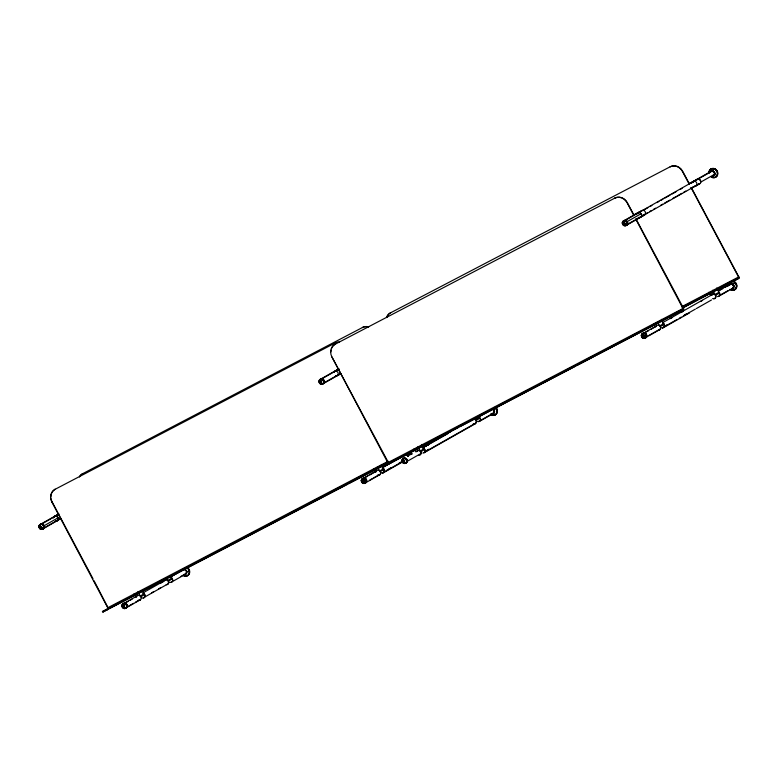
<?xml version="1.0" encoding="UTF-8"?>
<svg xmlns="http://www.w3.org/2000/svg" width="778" height="778" viewBox="0 0 778 778"><rect width="100%" height="100%" fill="white"/><g stroke="black" fill="none" stroke-linecap="round" stroke-linejoin="round"><path stroke-width="1.17" d="M404.19 460.644L404.307 461.393L404.015 460.673M363.608 481.387L363.384 480.678C364.016 481.232 363.19 481.232 363.793 480.716M624.287 223.13L624.753 223.685L624.753 222.994M714.292 168.943L713.766 168.69L713.329 170.188A17.33 6.146 -76 0 0 713.008 171.442M626.037 220.612L625.415 220.981M624.005 225.552L624.627 225.212A2.577 2.285 60.5 0 0 627.603 223.831A2.577 2.285 60.5 0 0 625.882 220.544A2.694 2.383 60.5 0 0 622.847 222.177M643.299 335.95L643.941 336.184L643.737 335.571M124.091 606.49L124.217 605.761L124.354 606.461L123.809 606.179M404.015 461.325L404.259 460.654M363.511 481.368L363.686 480.658L363.433 481.329M124.295 605.799L124.003 606.451L124.276 605.78M713.241 176.985L712.658 177.598L712.541 176.392M43.15 524.508L42.518 524.868A2.558 2.266 60.5 0 0 38.958 526.531A2.558 2.266 60.5 0 0 42.42 529.147A2.558 2.266 60.5 0 0 42.518 524.868M40.077 528.826L40.573 528.622A2.694 2.383 60.5 0 0 44.064 527.941A2.694 2.383 60.5 0 0 42.761 524.207A2.694 2.383 60.5 0 0 39.493 525.52M321.47 381.531L321.051 382.105L321.44 381.512M643.484 336.242L643.97 335.795M123.984 606.432L124.324 605.809L123.955 606.412M41.438 526.657L41.195 527.29L40.981 526.589M624.403 223.607L624.928 223.198L624.248 223.276M121.874 605.615L122.525 605.313M127.281 606.169L126.59 606.461M735.22 282.628L733.887 283.659A17.33 2.451 -45.4 0 0 732.72 284.904M496.646 408.246L494.915 409.345A17.33 0.593 -33.3 0 0 493.495 410.288M320.983 382.037L321.538 381.619M40.942 527.144L41.477 526.706L40.874 527.046M124.431 605.926L123.819 606.198M388.232 461.986L102.365 611.625L388.212 462.385M108.512 608.727A1.303 0.603 62.4 0 1 108.356 608.931L102.725 612.14L388.514 462.959M457.921 427.54L382.727 467.121L683.57 309.663L683.259 309.09L382.416 466.537L683.259 309.09L636.151 219.843M108.356 608.931L51.873 502.053A9.803 8.684 60.5 0 1 54.966 489.372L55.238 489.226A9.803 8.684 60.5 0 0 50.862 497.035M79.405 476.865A9.803 8.684 60.5 0 1 82.643 473.695L82.906 473.549A9.803 8.684 60.5 0 0 79.667 476.719M51.873 502.053L52.136 501.898A9.803 8.684 60.5 0 1 51.027 498.698M339.461 342.232A9.803 8.684 60.5 0 0 334.987 343.088L334.725 343.234A9.803 8.684 60.5 0 1 339.189 342.378M368.684 326.848A9.803 8.684 60.5 0 0 362.665 327.412L362.392 327.557A9.803 8.684 60.5 0 1 368.422 326.993M331.924 356.966L388.329 462.395A1.303 0.603 62.4 0 1 388.416 463.853L331.924 356.966A9.803 8.684 60.5 0 1 335.026 344.294L335.289 344.139A9.803 8.684 60.5 0 0 331.418 348.758M386.491 317.55A9.803 8.684 60.5 0 1 390.361 312.941L390.624 312.795A9.803 8.684 60.5 0 0 386.754 317.405M634.148 215.428L627.34 202.64A9.803 8.684 60.5 0 0 615.048 198.001L614.776 198.157A9.803 8.684 60.5 0 1 627.078 202.786L633.885 215.584M689.493 184.085L682.685 171.286A9.803 8.684 60.5 0 0 670.383 166.657L670.121 166.803A9.803 8.684 60.5 0 1 682.423 171.432L689.22 184.23M40.534 524.284L54.372 516.446M54.548 516.3L58.496 514.064M58.632 514.209L55.335 516.077L58.564 514.394M40.894 524.45L54.732 516.611M44.142 525.714L57.98 517.876M56.843 520.667L43.004 528.505A2.285 2.023 60.5 0 0 43.733 527.834M60.937 518.537L43.364 528.68M320.594 379.158L334.423 371.33M334.598 371.223L338.556 368.986M338.683 369.132L335.396 370.999L338.615 369.307M320.769 379.44L334.598 371.602M323.22 383.301L337.049 375.463A2.285 2.023 60.5 0 1 335.619 375.716M340.326 373.829L337.691 375.327L340.92 373.635M323.395 383.573L341.007 373.605M623.907 220.719L637.746 212.89M637.97 212.754L641.918 210.507M693.305 181.4L711.092 171.325M641.286 211.032L634.109 214.952M642.764 210.274L696.621 179.679L689.104 183.608M625.288 220.31L638.135 213.036A2.285 2.023 60.5 0 0 637.415 213.697M697.535 179.397L710.382 172.113M642.813 210.595L647.85 207.745M649.873 206.598L651.886 205.46M656.924 202.601L658.937 201.463M660.95 200.325L662.963 199.178M664.986 198.04L670.023 195.181M672.036 194.043L676.063 191.758M680.098 189.482L682.111 188.334M691.175 183.2L693.198 182.062M627.263 221.565L641.101 213.726M698.469 183.997A2.616 2.315 60.5 0 0 700.861 182.042L714.69 174.223M643.484 215.039L647.51 212.754M649.533 211.616L651.546 210.478M653.559 209.331L655.572 208.193M660.61 205.343L662.623 204.196M664.645 203.058L669.683 200.199M672.698 198.487L676.734 196.212M677.745 195.638L681.771 193.352M683.784 192.215L685.797 191.067M690.835 188.218L692.858 187.07M626.426 224.92L639.273 217.646M640.946 216.848L636.404 219.279M642.268 216.099L698.926 184.007L693.548 186.817M626.815 225.066L644.379 215.127M695.765 186.02L699.714 183.783M94.099 580.816L108.006 607.628L388.193 461.266M123.031 603.913L136.87 596.084M170.888 576.848L183.734 569.574A2.616 2.315 60.5 0 1 186.594 572.433A2.616 2.315 60.5 0 1 183.608 574.495M166.336 579.649L142.617 593.079A2.616 2.315 60.5 0 1 145.039 596.259A2.616 2.315 60.5 0 1 141.859 597.883M123.264 604.136L128.205 601.336M130.189 600.217L132.163 599.099M160.424 583.325L163.38 581.643M140.779 596.765L144.737 594.518M168.447 581.088L172.405 578.851M151.652 592.807L153.636 591.679M158.576 588.888L160.55 587.76M180.661 576.566L184.619 574.329M128.526 606.13L133.466 603.329M135.44 602.211L140.38 599.42A2.285 2.023 60.5 0 1 139.593 599.974M143.755 597.601L166.492 584.725M170.839 582.479L184.678 574.641M126.785 607.472L140.614 599.634M388.329 462.395L683.483 308.214L635.85 218.628M362.567 478.694L376.406 470.855M362.791 478.937L367.731 476.136M369.715 475.018L376.63 471.098M382.056 467.967L398.851 458.446M407.361 455.266L411.309 453.02M380.238 471.672L384.196 469.435M407.915 455.996L411.863 453.759M422.435 447.681L450.647 431.702M422.6 447.963L438.714 438.831M439.726 438.257L447.788 433.696M475.621 419.595L479.569 417.358M387.162 469.931L391.11 467.685M399.017 463.211L401.983 461.529M369.861 479.997L372.827 478.314M373.819 477.75L378.76 474.95M382.231 473.043L401.993 461.85M366.137 482.467L379.965 474.629M383.505 472.732L403.101 461.636M420.83 451.678L424.788 449.441M476.175 420.334L480.123 418.097M407.312 461.257L421.141 453.418M424.885 451.921L475.261 423.388A2.285 2.023 60.5 0 0 474.774 419.381M424.039 452.777L475.426 423.67M479.511 421.355L493.34 413.517M683.22 308.36L683.483 308.214A1.303 0.603 62.4 0 1 683.57 309.663L668.594 317.482M682.394 307.485L730.853 282.083L738.604 277.746L738.818 276.871L691.759 188.354M682.695 308.069L738.905 278.32A1.303 0.603 62.4 0 0 738.818 276.871L681.878 306.62M642.502 333.772L656.331 325.933M718.658 290.583L729.531 284.427M643.727 333.422L648.667 330.621M650.641 329.502L655.582 326.711M713.65 293.792L662.263 322.899A2.616 2.315 60.5 0 1 664.587 325.817A2.616 2.315 60.5 0 1 662.01 327.927M718.882 290.807L722.84 288.57M724.814 287.452L729.754 284.651A2.285 2.023 60.5 0 1 732.049 284.223M670.315 318.649L672.328 317.512M681.392 312.377L683.415 311.229M700.54 301.533L702.553 300.386M711.627 295.251L713.64 294.113A2.285 2.023 60.5 0 1 715.672 296.603A2.285 2.023 60.5 0 1 713.523 298.528M660.298 326.595L664.247 324.348M715.634 295.241L719.592 293.005M665.161 325.924L667.174 324.776M684.3 315.08L686.322 313.933M649.047 335.337L659.909 329.182A2.285 2.023 60.5 0 1 658.655 329.882M662.127 327.946L677.239 319.388M679.262 318.251L681.275 317.103M683.288 315.965L695.376 309.109M696.388 308.545L711.5 299.977M728.043 290.632L719.144 295.669A2.285 2.023 60.5 0 0 719.349 293.18M646.314 337.234L660.152 329.395M663.838 327.441L689.532 312.892M719.378 295.893L733.207 288.055M82.643 473.695L362.665 327.412M390.361 312.941L670.383 166.657M54.966 489.372L334.987 343.088M335.026 344.294L615.048 198.001M689.444 183.608L692.673 181.916M633.759 214.961L640.206 211.587M691.749 187.936L694.968 186.243A2.616 2.315 60.5 0 0 696.475 182.451A2.616 2.315 60.5 0 0 692.42 182.295M637.133 218.725L643.581 215.35M682.987 306.795L738.604 277.746L738.905 278.32L698.274 299.549M682.228 307.923L696.135 300.668M109.426 608.367L157.555 583.237M158.624 582.673L194.977 563.68M197.116 562.562L229.199 545.806M231.338 544.688L263.421 527.931M265.561 526.813L346.832 484.354M348.972 483.235L383.194 465.361M460.061 426.422L492.143 409.666M494.283 408.547L541.332 383.962M543.472 382.844L575.555 366.088M577.694 364.97L666.454 318.601M321.557 381.648L320.886 381.842L321.596 381.862M406.398 460.109L407.03 459.749M428.377 445.035L427.365 445.454M404.511 460.887L403.87 461.15M41.516 526.794L40.835 526.9L41.545 527.017M402.187 461.821L402.634 461.549A2.694 2.383 60.5 0 1 404.074 458.086A2.694 2.383 60.5 0 1 407.273 460.43A2.694 2.383 60.5 0 1 404.978 463.26M404.521 460.907L403.84 461.033M646.168 336.213L646.732 335.853A2.577 2.285 60.5 0 0 644.573 333.052A2.577 2.285 60.5 0 0 642.045 334.919M363.948 480.999L363.238 480.969M124.509 606.111L123.799 606.091M189.472 570.887L187.751 571.46A17.33 2.908 -10.5 0 1 186.477 571.665M403.84 461.014L404.511 461.228M361.984 480.055L361.381 480.405M323.619 382.805L324.231 382.475M366.03 481.494L366.662 481.144M644.009 335.979L643.299 335.833M624.958 223.403L624.257 223.198M124.509 606.208L123.809 605.994M320.886 381.706L321.382 382.154M363.248 480.901L363.939 481.164L363.277 480.814M41.535 527.046L40.864 526.716L41.506 527.114M643.999 336.067L643.328 335.746L643.96 336.154M124.422 606.402L123.828 605.936M404.492 461.257L403.889 460.78M624.899 223.568L624.345 223.033M404.472 461.286L403.996 460.683M363.88 481.271L363.355 480.707M643.912 336.213L643.445 335.6M123.926 605.809L124.179 606.5M624.812 223.656L624.403 222.994M690.922 187.43L738.555 277.017M733.858 280.43L734.16 281.004M722.208 286.693L722.509 287.267M716.762 287.996L719.028 292.265L715.079 294.512L712.804 290.233M708.952 292.246L710.664 295.455M678.513 311.774L678.824 312.357M666.863 318.037L667.174 318.61M661.417 319.34L663.692 323.619L659.744 325.856L657.468 321.586M653.617 323.59L655.319 326.799M421.958 444.433L424.234 448.712L420.276 450.948L418.01 446.669M414.159 448.682L415.86 451.892M386.812 463.114L387.123 463.698M387.113 464.174L387.415 464.758M383.36 465.964L383.671 466.537M381.366 464.427L383.642 468.696L379.683 470.933L377.418 466.664M373.566 468.677L375.268 471.876M170.713 575.973L171.85 578.112L167.892 580.349L166.764 578.219M142.471 590.58L144.183 593.789L140.225 596.026L137.949 591.757M134.108 593.76L135.81 596.969M52.136 501.898L92.961 578.686M107.053 609.262L107.364 609.835M103.309 611.041L103.62 611.615M41.36 527.26L41.03 526.55M624.481 222.955L624.608 223.704M643.766 336.3L643.532 335.561L643.737 336.3M41.292 527.28L41.098 526.531M404.278 461.393L404.103 460.644M643.659 336.31L643.639 335.551M164.197 580.942A2.616 2.315 60.5 0 1 167.085 579.814A2.616 2.315 60.5 0 1 168.748 582.878A2.616 2.315 60.5 0 1 166.22 584.667M170.518 577.412A2.616 2.315 60.5 0 1 172.716 580.582A2.616 2.315 60.5 0 1 169.76 582.304M406.447 454.683A2.616 2.315 60.5 0 1 408.061 456.326M410.317 452.417A2.616 2.315 60.5 0 1 412.009 454.08M663.799 327.032A2.285 2.023 60.5 0 1 662.136 327.635M663.157 323.56A2.285 2.023 60.5 0 1 664.217 326.196M711.287 295.358A2.616 2.315 60.5 0 1 714.35 294.006A2.616 2.315 60.5 0 1 715.809 297.488A2.616 2.315 60.5 0 1 712.609 298.519M143.278 593.556A2.285 2.023 60.5 0 1 143.872 593.915M144.348 594.441A2.285 2.023 60.5 0 1 143.405 597.786M166.998 580.125A2.285 2.023 60.5 0 1 167.124 584.346M364.464 478.412A2.256 1.994 60.5 0 1 366.409 480.999A2.256 1.994 60.5 0 1 364.094 482.72A3.287 1.177 -76.8 0 1 364.046 483.041M362.888 478.888A2.256 1.994 60.5 0 1 363.666 478.451M379.742 474.395A2.285 2.023 60.5 0 1 379.363 474.706M362.431 478.898A2.577 2.285 60.5 0 1 365.65 478.684A2.577 2.285 60.5 0 1 366.331 482.127A2.577 2.285 60.5 0 1 363.18 482.652M362.918 482.448A2.577 2.285 60.5 0 1 362.402 481.825M361.964 480.444A2.577 2.285 60.5 0 1 362.266 479.16M375.813 472.178A2.616 2.315 60.5 0 1 378.604 470.301A2.616 2.315 60.5 0 1 380.52 473.578A2.616 2.315 60.5 0 1 377.524 475.105M363.414 483.391A10.785 3.871 -76.8 0 1 363.608 481.008A10.785 3.871 -76.8 0 1 363.958 478.519M364.6 478.149A3.287 1.177 -76.8 0 1 364.59 478.441M361.799 480.444A2.694 2.383 60.5 0 1 365.232 478.344A2.694 2.383 60.5 0 1 365.913 482.749A2.694 2.383 60.5 0 1 361.906 481.154M692.712 182.422A2.285 2.023 60.5 0 1 694.2 181.488M641.208 211.13A2.616 2.315 60.5 0 1 644.33 210.75A2.616 2.315 60.5 0 1 645.341 214.067A2.616 2.315 60.5 0 1 642.434 215.156M641.325 211.528A2.285 2.023 60.5 0 1 641.957 210.867M713.115 175.624A2.285 2.023 60.5 0 0 714.612 172.667A2.285 2.023 60.5 0 0 711.374 171.559A2.285 2.023 60.5 0 1 714.292 173.086M710.372 172.288A2.616 2.315 60.5 0 1 714.418 172.055A2.616 2.315 60.5 0 1 713.105 176.013M710.081 172.502A2.616 2.315 60.5 0 1 714.068 172.103A2.616 2.315 60.5 0 1 712.998 176.139M708.943 173.095A4.658 4.123 60.5 0 1 713.533 168.69A4.658 4.123 60.5 0 1 717.306 174.739A4.658 4.123 60.5 0 1 711.413 177.044M716.003 176.217A4.075 3.608 60.5 0 1 715.468 176.509M711.86 169.215A4.075 3.608 60.5 0 1 712.133 169.089M713.971 168.875A4.075 3.608 60.5 0 1 714.904 169.157M715.488 169.468A4.075 3.608 60.5 0 1 716.713 170.654M716.898 170.946A4.075 3.608 60.5 0 1 717.413 172.22M717.19 174.807A4.075 3.608 60.5 0 1 716.256 176.042M709.341 171.393A4.726 4.191 60.5 0 1 714.826 168.719A4.726 4.191 60.5 0 1 717.588 175.011A4.726 4.191 60.5 0 1 711.763 176.927M708.943 173.212A4.736 4.201 60.5 0 1 713.601 168.583A4.736 4.201 60.5 0 1 717.404 174.875A4.736 4.201 60.5 0 1 711.18 176.917M714.408 173.62A2.285 2.023 60.5 0 1 714.399 174.155M696.242 180.34A2.616 2.315 60.5 0 1 699.052 179.076A2.616 2.315 60.5 0 1 700.861 182.042M696.777 180.01A2.285 2.023 60.5 0 1 700.453 180.924M333.577 372.419A2.616 2.315 60.5 0 1 336.417 371.145A2.616 2.315 60.5 0 1 338.197 374.169A2.616 2.315 60.5 0 1 335.717 376.046M637.065 213.678A2.616 2.315 60.5 0 1 640.158 212.851A2.616 2.315 60.5 0 1 641.432 216.196A2.616 2.315 60.5 0 1 638.485 217.393M340.093 373.839A2.616 2.315 60.5 0 1 339.762 373.819M337.506 370.27A2.616 2.315 60.5 0 1 338.848 368.86M330.922 351.957A9.803 8.684 60.5 0 1 331.029 350.314M416.561 451.561A2.616 2.315 60.5 0 1 419.342 450.355A2.616 2.315 60.5 0 1 421.161 453.234A2.616 2.315 60.5 0 1 418.924 455.295M423.222 448.089A2.616 2.315 60.5 0 1 422.882 453.059M656.058 326.4A2.616 2.315 60.5 0 1 660.104 326.283A2.616 2.315 60.5 0 1 658.713 330.203M185.572 570.031A2.285 2.023 60.5 0 1 184.843 574.115M184.775 569.7A2.285 2.023 60.5 0 1 185.271 569.856M184.746 569.477A2.616 2.315 60.5 0 1 184.853 574.495M185.786 572.978A1.634 1.449 60.5 0 1 185.543 573.211M186.428 567.502A4.658 4.123 60.5 0 1 188.986 573.804A4.658 4.123 60.5 0 1 183.122 575.409A4.736 4.201 60.5 0 0 189.005 574.047A4.736 4.201 60.5 0 0 186.905 567.6M187.809 568.271A4.075 3.608 60.5 0 1 188.509 569.019M188.704 569.302A4.075 3.608 60.5 0 1 189.258 570.566M189.229 572.871A4.075 3.608 60.5 0 1 188.646 573.989M187.479 567.619A4.726 4.191 60.5 0 1 189.706 572.491A4.726 4.191 60.5 0 1 186.428 575.983M184.853 575.895A4.726 4.191 60.5 0 1 183.647 575.399M406.087 462.531A2.256 1.994 60.5 0 1 404.949 462.774M403.043 459.526A2.256 1.994 60.5 0 1 403.432 458.942M403.636 458.757A2.256 1.994 60.5 0 1 406.447 459.263A2.256 1.994 60.5 0 1 406.456 462.249M416.852 451.678A2.285 2.023 60.5 0 1 420.849 453.331M402.732 459.438A2.577 2.285 60.5 0 1 405.484 458.252A2.577 2.285 60.5 0 1 407.264 461.121A2.577 2.285 60.5 0 1 404.998 463.114M404.152 462.881A2.577 2.285 60.5 0 1 403.568 462.511M402.654 461.072A2.577 2.285 60.5 0 1 402.615 459.798M403.247 458.621A10.785 4.969 67.8 0 0 404.2 461.014A10.785 4.969 67.8 0 0 405.309 463.309M403.879 458.252A3.287 1.507 67.8 0 1 404.045 458.534M405.853 462.657A3.287 1.507 67.8 0 1 405.951 462.959M404.171 463.075A2.694 2.383 60.5 0 1 403.267 462.472M61.199 518.527A2.616 2.315 60.5 0 1 59.264 518.809M57.387 515.581A2.616 2.315 60.5 0 1 58.846 513.918M60.723 518.469A2.285 2.023 60.5 0 1 59.449 518.566M126.911 606.441A2.256 1.994 60.5 0 1 125.705 607.793M123.352 604.088A2.256 1.994 60.5 0 1 124.11 603.592M124.888 603.514A2.256 1.994 60.5 0 1 126.95 605.634M122.905 604.127A2.577 2.285 60.5 0 1 125.997 603.64A2.577 2.285 60.5 0 1 127.047 606.937A2.577 2.285 60.5 0 1 124.14 607.997M123.41 607.501A2.577 2.285 60.5 0 1 123.041 607.073M122.535 605.702A2.577 2.285 60.5 0 1 122.535 605.187M136.354 597.271A2.616 2.315 60.5 0 1 139.097 595.374A2.616 2.315 60.5 0 1 141.081 598.564A2.616 2.315 60.5 0 1 138.202 600.246M124.11 608.532A10.785 4.055 -80.4 0 1 124.169 606.12A10.785 4.055 -80.4 0 1 124.373 603.611M125.015 603.232A3.287 1.235 -80.4 0 1 125.025 603.534M122.71 604.166A2.694 2.383 60.5 0 1 126.026 603.611A2.694 2.383 60.5 0 1 126.989 607.21A2.694 2.383 60.5 0 1 123.721 607.968M123.323 607.667A2.694 2.383 60.5 0 1 122.885 607.161M122.525 606.47A2.694 2.383 60.5 0 1 122.564 604.438M338.177 369.686A2.285 2.023 60.5 0 1 338.926 369.18M494.322 411.912A2.285 2.023 60.5 0 1 492.775 413.312M493.631 409.539A2.285 2.023 60.5 0 1 494.39 411.192M493.038 408.917A2.616 2.315 60.5 0 1 494.409 412.311A2.616 2.315 60.5 0 1 491.365 413.478M492.844 409.111A2.616 2.315 60.5 0 1 494.156 412.447A2.616 2.315 60.5 0 1 491.2 413.672M493.66 410.589A1.634 1.449 60.5 0 1 493.787 411.115M495.275 407.468A4.658 4.123 60.5 0 1 496.306 413.74A4.658 4.123 60.5 0 1 490.529 414.431A4.736 4.201 60.5 0 0 496.5 413.653A4.736 4.201 60.5 0 0 495.139 407.186M494.944 414.246A4.075 3.608 60.5 0 1 494.351 414.411M495.946 407.915A4.075 3.608 60.5 0 1 496.549 408.751M496.704 409.063A4.075 3.608 60.5 0 1 496.724 412.612M495.936 407.478A4.726 4.191 60.5 0 1 497.016 413.069A4.726 4.191 60.5 0 1 492.279 415.034M491.968 414.927A4.726 4.191 60.5 0 1 490.821 414.266M477.906 421.355A2.285 2.023 60.5 0 0 479.326 421.083L493.164 413.244A2.285 2.023 60.5 0 1 491.735 413.517M478.674 416.784A2.616 2.315 60.5 0 1 478.003 421.686M382.864 472.664A2.285 2.023 60.5 0 1 382.222 472.723M383.311 468.794A2.285 2.023 60.5 0 1 383.437 472.392M383.009 468.239A2.616 2.315 60.5 0 1 384.42 471.526A2.616 2.315 60.5 0 1 381.551 472.898M407.507 455.879A2.285 2.023 60.5 0 1 407.828 456.521M627.369 223.636A2.256 1.994 60.5 0 1 625.862 225.066M623.353 222.158A2.256 1.994 60.5 0 1 624.335 220.884M625.755 220.796A2.256 1.994 60.5 0 1 627.224 222.168M640.08 213.143A2.285 2.023 60.5 0 1 640.858 213.901M623.022 222.158A2.577 2.285 60.5 0 1 625.882 220.544A2.694 2.383 60.5 0 1 627.613 224.015A2.694 2.383 60.5 0 1 624.355 225.27M622.458 222.284A10.785 3.832 17.1 0 0 624.617 223.315A10.785 3.832 17.1 0 0 626.932 224.258M623.081 221.915A3.287 1.167 17.1 0 1 623.392 222.022M627.331 223.763A3.287 1.167 17.1 0 1 627.583 223.908M623.596 224.686A2.694 2.383 60.5 0 1 623.353 224.385M323.901 382.416A2.256 1.994 60.5 0 1 322.286 383.564M320.147 380.189A2.256 1.994 60.5 0 1 323.94 380.87M324.027 381.249A2.256 1.994 60.5 0 1 324.037 381.91M333.957 372.341A2.285 2.023 60.5 0 1 334.229 371.923M319.826 380.102A2.577 2.285 60.5 0 1 323.833 380.072A2.577 2.285 60.5 0 1 322.374 383.885M320.964 383.535A2.577 2.285 60.5 0 1 320.41 383.087M320.186 382.825A2.577 2.285 60.5 0 1 319.904 382.368M320.565 384.011A10.785 3.112 -64.6 0 1 321.246 381.794A10.785 3.112 -64.6 0 1 322.092 379.479M322.734 379.11A3.287 0.943 -64.6 0 1 322.666 379.382M319.7 379.995A2.694 2.383 60.5 0 1 322.782 379.081A2.694 2.383 60.5 0 1 324.28 382.358A2.694 2.383 60.5 0 1 321.518 383.953M320.857 383.671A2.694 2.383 60.5 0 1 319.709 382.368M53.439 517.817A2.616 2.315 60.5 0 1 56.123 516.145A2.616 2.315 60.5 0 1 58.155 519.062A2.616 2.315 60.5 0 1 55.753 521.143M108.268 607.482A1.303 0.603 62.4 0 1 108.55 608.377M57.776 519.548A2.285 2.023 60.5 0 1 56.376 520.832M57.708 517.973A2.285 2.023 60.5 0 1 57.844 518.498M39.649 525.597A2.577 2.285 60.5 0 1 42.702 524.236A2.577 2.285 60.5 0 1 44.074 527.737A2.577 2.285 60.5 0 1 40.816 528.573M53.478 517.73A2.616 2.315 60.5 0 1 56.24 516.203A2.616 2.315 60.5 0 1 58.165 519.198A2.616 2.315 60.5 0 1 55.685 521.163M42.547 528.67A2.285 2.023 60.5 0 1 41.545 528.612M40.544 524.683A2.285 2.023 60.5 0 1 43.753 525.558M44.006 526.268A2.285 2.023 60.5 0 1 43.938 527.387M43.286 528.369A10.785 4.493 31.6 0 1 41.205 526.9A10.785 4.493 31.6 0 1 39.279 525.345M474.288 418.904A2.616 2.315 60.5 0 1 476.457 422.191A2.616 2.315 60.5 0 1 473.306 423.699M423.388 448.488A2.285 2.023 60.5 0 1 424.525 451.862M425.148 445.016A2.285 2.023 60.5 0 1 426.004 446.222M425.167 444.831A2.616 2.315 60.5 0 1 426.149 446.193M424.584 444.773A2.616 2.315 60.5 0 1 425.819 446.164M425.167 445.852A1.634 1.449 60.5 0 1 425.352 446.154M426.587 445.775A17.33 1.079 -22.7 0 1 425.401 446.251M426.966 443.09A4.658 4.123 60.5 0 1 428.231 444.715M427.365 450.17A4.658 4.123 60.5 0 1 426.859 450.52M427.618 450.141A4.726 4.191 60.5 0 1 426.83 450.598A4.736 4.201 60.5 0 0 427.56 450.112M427.647 443.1A4.726 4.191 60.5 0 1 428.649 444.501M428.464 449.246A4.726 4.191 60.5 0 1 428.279 449.49M426.247 450.89A4.736 4.201 60.5 0 1 425.955 450.968M427.103 443.032A4.736 4.201 60.5 0 1 428.357 444.656M410.414 452.777A2.285 2.023 60.5 0 1 410.872 453.039M411.27 453.409A2.285 2.023 60.5 0 1 411.591 453.856M425.109 445.57A2.285 2.023 60.5 0 1 425.43 446.027M718.357 291.789A2.616 2.315 60.5 0 1 717.491 296.603M656.321 326.585A2.285 2.023 60.5 0 1 656.574 326.147M646.732 335.843A2.577 2.285 60.5 0 1 644.437 338.022M642.278 336.427A2.577 2.285 60.5 0 1 642.054 335.707M645.759 337.302A2.256 1.994 60.5 0 1 644.612 337.701M642.686 334.112A2.256 1.994 60.5 0 1 643.056 333.704M643.727 333.363A2.256 1.994 60.5 0 1 644.748 333.383M645.37 333.674A2.256 1.994 60.5 0 1 645.857 334.102M646.139 334.511A2.256 1.994 60.5 0 1 646.129 336.884M643.669 338.352A10.785 4.123 -81.8 0 1 643.669 335.921A10.785 4.123 -81.8 0 1 643.814 333.402M644.456 333.033A3.287 1.255 -81.8 0 1 644.476 333.324M641.86 335.007A2.694 2.383 60.5 0 1 644.661 333.013A2.694 2.383 60.5 0 1 646.742 336.281A2.694 2.383 60.5 0 1 643.785 338.041M643.017 337.623A2.694 2.383 60.5 0 1 642.609 337.244M642.278 336.796A2.694 2.383 60.5 0 1 641.889 335.746M729.754 285.186A2.285 2.023 60.5 0 1 733.187 284.544A2.285 2.023 60.5 0 1 732.497 288.171M729.336 285.118A2.616 2.315 60.5 0 1 732.088 283.659A2.616 2.315 60.5 0 1 734.014 286.586A2.616 2.315 60.5 0 1 731.651 288.628M729.044 285.38A2.616 2.315 60.5 0 1 731.641 283.756A2.616 2.315 60.5 0 1 733.761 286.46A2.616 2.315 60.5 0 1 731.719 288.784M732.458 284.699A1.634 1.449 60.5 0 1 732.934 285.156M732.312 281.257A4.658 4.123 60.5 0 1 736.328 287.452A4.658 4.123 60.5 0 1 730.036 289.367M728.296 283.591A4.658 4.123 60.5 0 0 728.014 285.876A4.736 4.201 60.5 0 1 728.052 284.271M734.626 289.066A4.075 3.608 60.5 0 1 734.043 289.27M733.207 281.519A4.075 3.608 60.5 0 1 734.422 282.006M734.704 282.19A4.075 3.608 60.5 0 1 735.453 282.881M735.677 283.143A4.075 3.608 60.5 0 1 736.319 284.359M736.426 284.69A4.075 3.608 60.5 0 1 736.396 286.994M736.153 287.588A4.075 3.608 60.5 0 1 735.609 288.356M733.362 281.13A4.726 4.191 60.5 0 1 736.805 287.004A4.726 4.191 60.5 0 1 731.505 289.863M728.305 285.759A4.726 4.191 60.5 0 1 728.305 284.427M732.75 281.208A4.736 4.201 60.5 0 1 736.396 287.636A4.736 4.201 60.5 0 1 730.046 289.397M718.668 292.343A2.285 2.023 60.5 0 1 719.057 292.723M732.497 284.505A2.285 2.023 60.5 0 1 732.983 287.831M321.236 381.794L321.236 381.794M41.195 526.91L41.195 526.91M404.19 461.023L404.19 461.023M641.373 335.483L641.373 335.522A2.674 2.373 60.5 0 0 645.03 338.226A2.674 2.373 60.5 0 0 645.059 333.733A2.674 2.373 60.5 0 0 641.364 335.542L641.412 335.532M363.598 481.008L363.598 481.008M361.362 480.775A2.558 2.266 60.5 0 0 364.94 483.187A2.558 2.266 60.5 0 0 364.804 478.888A2.558 2.266 60.5 0 0 361.362 480.775M361.313 480.6A2.674 2.373 60.5 0 0 364.95 483.313A2.674 2.373 60.5 0 0 365.028 478.83A2.674 2.373 60.5 0 0 361.313 480.6M401.954 460.722A2.558 2.266 60.5 0 0 405.474 463.231A2.558 2.266 60.5 0 0 405.455 458.932A2.558 2.266 60.5 0 0 401.954 460.722M401.905 460.761A2.674 2.373 60.5 0 0 405.669 463.26A2.674 2.373 60.5 0 0 405.494 458.757A2.674 2.373 60.5 0 0 401.905 460.761M121.913 605.858A2.558 2.266 60.5 0 0 125.462 608.318A2.558 2.266 60.5 0 0 125.384 604.02A2.558 2.266 60.5 0 0 121.913 605.858A2.674 2.373 60.5 0 0 125.628 608.367A2.674 2.373 60.5 0 0 125.453 603.854A2.674 2.373 60.5 0 0 121.874 605.868M622.371 222.994A2.558 2.266 60.5 0 0 625.872 225.542A2.558 2.266 60.5 0 0 625.891 221.253A2.558 2.266 60.5 0 0 622.371 222.994M622.322 222.897A2.674 2.373 60.5 0 0 625.95 225.63A2.674 2.373 60.5 0 0 626.047 221.156A2.674 2.373 60.5 0 0 622.322 222.897M318.999 381.59A2.558 2.266 60.5 0 0 322.598 383.962A2.558 2.266 60.5 0 0 322.423 379.664A2.558 2.266 60.5 0 0 318.999 381.59M318.951 381.395A2.674 2.373 60.5 0 0 322.598 384.099A2.674 2.373 60.5 0 0 322.666 379.615A2.674 2.373 60.5 0 0 318.951 381.395M38.91 526.609A2.674 2.373 60.5 0 0 42.634 529.166A2.674 2.373 60.5 0 0 42.537 524.664A2.674 2.373 60.5 0 0 38.91 526.609M641.412 335.717A2.558 2.266 60.5 0 0 645.011 338.099A2.558 2.266 60.5 0 0 644.836 333.791A2.558 2.266 60.5 0 0 641.412 335.717"/></g></svg>
